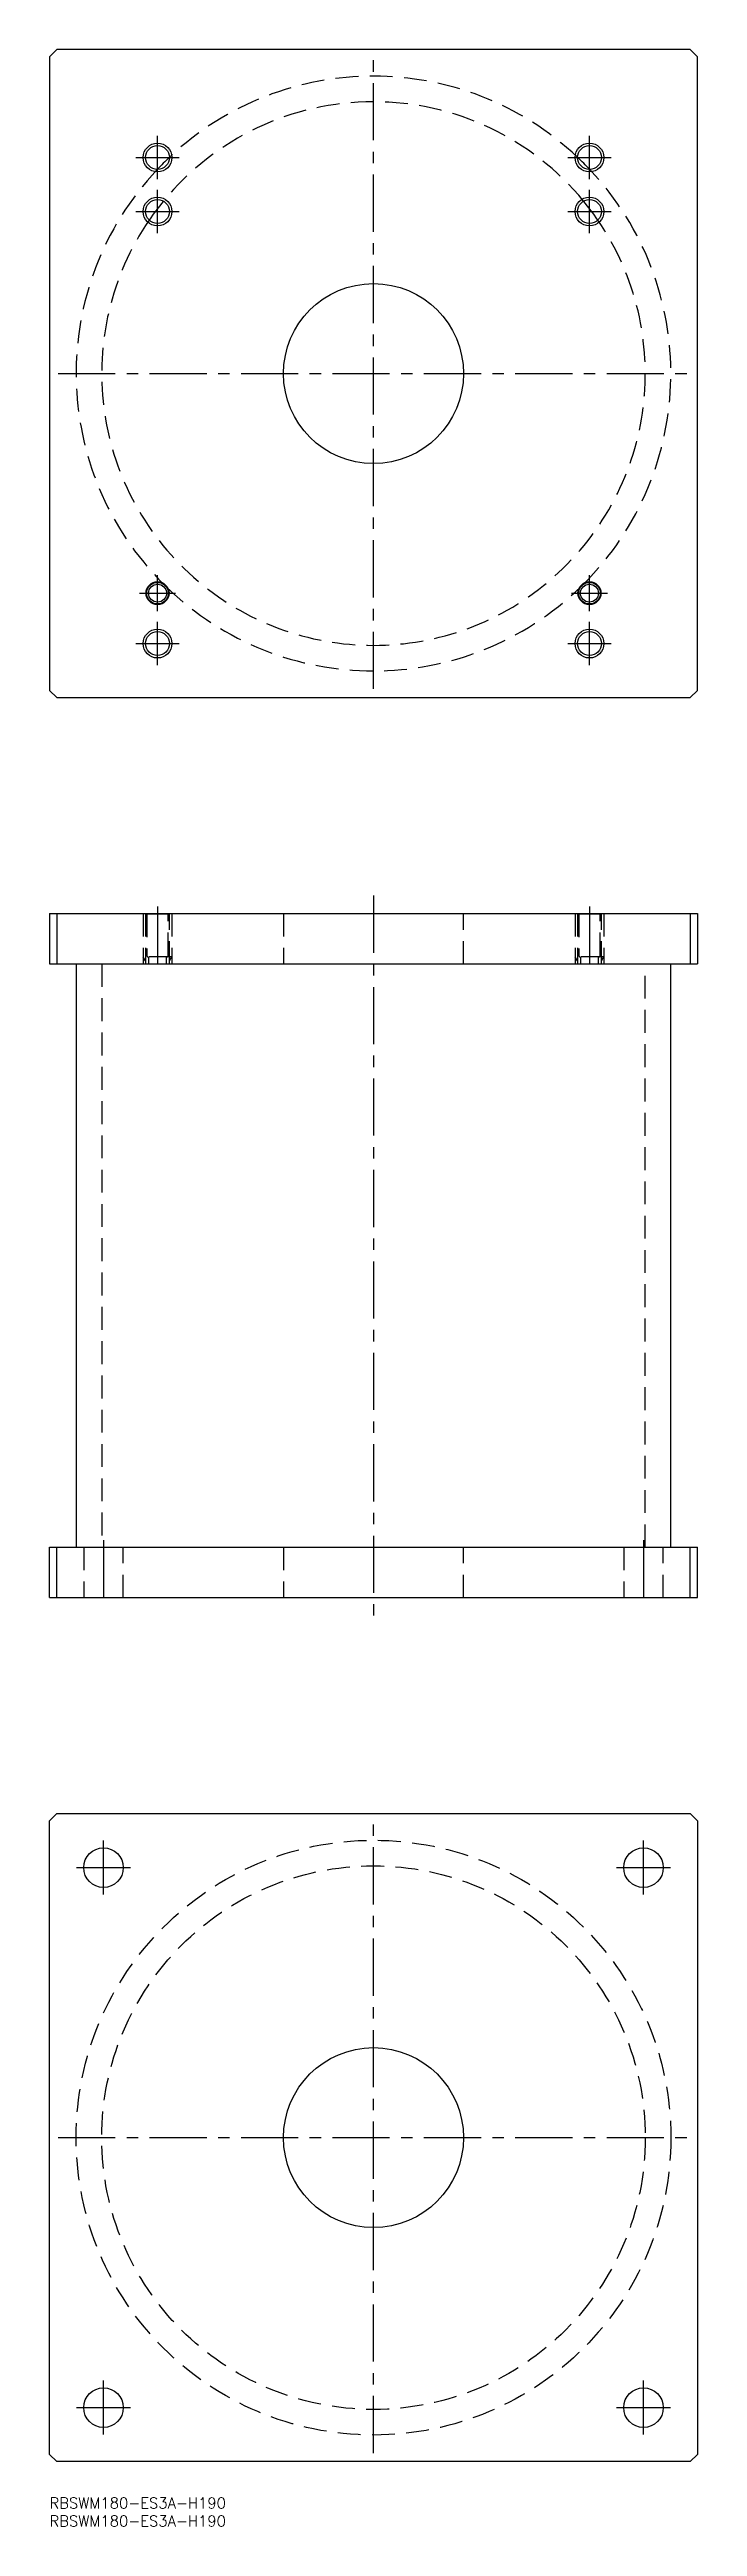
# Model space of a CAD drawing. Extents: x 0 to 180, y -8 to 680.
import ezdxf

# ---------------------------------------------------------------- set-up
doc = ezdxf.new("R2010")
doc.units = 0
doc.header["$LTSCALE"] = 0.5
doc.linetypes.add('CENTER', pattern=[50.8, 31.75, -6.35, 6.35, -6.35])
doc.linetypes.add('DASHED', pattern=[19.05, 12.7, -6.35])
for name, color, linetype in [('MSM_CENTER', 1, 'CENTER'), ('MSM_CONTINUOUS', 7, 'CONTINUOUS'), ('MSM_DASHED', 4, 'DASHED'), ('MSM_NARROW', 5, 'CONTINUOUS'), ('MSM_PART_NUMBER', 7, 'CONTINUOUS')]:
    doc.layers.add(name, color=color, linetype=linetype)
doc.styles.get("Standard").update_dxf_attribs({"font": 'txt.shx', "height": 3, "bigfont": 'bigfont.shx'})

# ---------------------------------------------------------------- blocks, each defined once
blk = doc.blocks.new('*U4')
at = {"layer": 'MSM_PART_NUMBER'}
blk.add_text('RBSWM180-ES3A-H190', height=3, dxfattribs=at).set_placement((0, -3))
blk = doc.blocks.new('*U5')
at = {"layer": 'MSM_PART_NUMBER'}
blk.add_text('RBSWM180-ES3A-H190', height=3, dxfattribs=at).set_placement((0, -8))

msp = doc.modelspace()

# ---------------------------------------------------------------- linework, layer by layer
at = {"layer": 'MSM_CENTER'}
for p, q in [((90, 502.4), (90, 677.6)), ((30, 644), (30, 656)), ((150, 644), (150, 656)), ((24, 650), (36, 650)), ((144, 650), (156, 650)), ((30, 629), (30, 641)), ((150, 629), (150, 641)), ((24, 635), (36, 635)), ((144, 635), (156, 635)), ((2.4, 590), (177.6, 590)), ((30, 524), (30, 534)), ((150, 524), (150, 534)), ((25, 529), (35, 529)), ((145, 529), (155, 529)), ((30, 509), (30, 521)), ((150, 509), (150, 521)), ((24, 515), (36, 515)), ((144, 515), (156, 515)), ((30, 442), (30, 424)), ((90, 445), (90, 245)), ((150, 442), (150, 424)), ((15, 266), (15, 248)), ((165, 266), (165, 248)), ((90, 12.4), (90, 187.6)), ((15, 167.5), (15, 182.5)), ((165, 167.5), (165, 182.5)), ((7.5, 175), (22.5, 175)), ((157.5, 175), (172.5, 175)), ((2.4, 100), (177.6, 100)), ((15, 17.5), (15, 32.5)), ((165, 17.5), (165, 32.5)), ((7.5, 25), (22.5, 25)), ((157.5, 25), (172.5, 25))]:
    msp.add_line(p, q, dxfattribs=at)
at = {"layer": 'MSM_CONTINUOUS'}
for p, q in [((2, 680), (0, 678)), ((0, 678), (0, 502)), ((178, 680), (2, 680)), ((180, 678), (178, 680)), ((180, 502), (180, 678)), ((0, 502), (2, 500)), ((2, 500), (178, 500)), ((178, 500), (180, 502)), ((0, 440), (0, 426)), ((0, 440), (180, 440)), ((2, 440), (2, 426)), ((178, 440), (178, 426)), ((180, 440), (180, 426)), ((0, 426), (180, 426)), ((7.4, 426), (7.4, 264)), ((172.6, 264), (172.6, 426)), ((0, 250), (0, 264)), ((0, 264), (180, 264)), ((2, 250), (2, 264)), ((178, 250), (178, 264)), ((180, 250), (180, 264)), ((0, 250), (180, 250)), ((0, 188), (2, 190)), ((0, 12), (0, 188)), ((2, 190), (178, 190)), ((178, 190), (180, 188)), ((180, 188), (180, 12)), ((2, 10), (0, 12)), ((178, 10), (2, 10)), ((180, 12), (178, 10))]:
    msp.add_line(p, q, dxfattribs=at)
for centre, radius in [((30, 650), 3.32), ((150, 650), 3.32), ((30, 635), 3.32), ((150, 635), 3.32), ((90, 590), 25), ((30, 529), 3.2), ((30, 529), 3), ((30, 529), 2.5), ((150, 529), 3.2), ((150, 529), 3), ((150, 529), 2.5), ((30, 515), 3.32), ((150, 515), 3.32), ((15, 175), 5.5), ((165, 175), 5.5), ((90, 100), 25), ((15, 25), 5.5), ((165, 25), 5.5)]:
    msp.add_circle(centre, radius, dxfattribs=at)
for radius, start, end in [(82.6, 133.32768, 136.67232), (82.6, 43.32768, 46.67232), (75.5, 140.62816, 145.63205), (75.5, 34.36795, 39.37184), (82.6, 225.1527, 225.79431), (82.6, 314.20569, 314.8473)]:
    msp.add_arc((90, 590), radius, start, end, dxfattribs=at)
at = {"layer": 'MSM_DASHED'}
for p, q in [((26, 440), (26, 426)), ((26.68, 440), (26.68, 426)), ((26.8, 440), (27, 439.8)), ((27, 439.8), (27, 428.4)), ((33, 439.8), (27, 439.8)), ((33, 439.8), (33.2, 440)), ((33, 428.4), (33, 439.8)), ((33.32, 426), (33.32, 440)), ((34, 440), (34, 426)), ((65, 440), (65, 426)), ((115, 426), (115, 440)), ((146, 440), (146, 426)), ((146.68, 440), (146.68, 426)), ((146.8, 440), (147, 439.8)), ((147, 439.8), (147, 428.4)), ((153, 439.8), (147, 439.8)), ((153, 439.8), (153.2, 440)), ((153, 428.4), (153, 439.8)), ((153.32, 426), (153.32, 440)), ((154, 440), (154, 426)), ((34, 428), (26, 428)), ((26.68, 426.83), (26, 428)), ((27.5, 428), (27.5, 426)), ((32.5, 426), (32.5, 428)), ((33.32, 426.83), (34, 428)), ((154, 428), (146, 428)), ((146.68, 426.83), (146, 428)), ((147.5, 428), (147.5, 426)), ((152.5, 426), (152.5, 428)), ((153.32, 426.83), (154, 428)), ((14.5, 426), (14.5, 264)), ((165.5, 264), (165.5, 426)), ((9.5, 264), (9.5, 250)), ((20.5, 250), (20.5, 264)), ((65, 264), (65, 250)), ((115, 250), (115, 264)), ((159.5, 264), (159.5, 250)), ((170.5, 250), (170.5, 264))]:
    msp.add_line(p, q, dxfattribs=at)
for radius in [82.6, 75.5]:
    msp.add_circle((90, 100), radius, dxfattribs=at)
for centre, radius, start, end in [((90, 590), 82.6, 46.67232, 133.32768), ((90, 590), 75.5, 39.37184, 140.62816), ((90, 590), 82.6, 136.67232, 225.1527), ((90, 590), 82.6, 314.8473, 43.32768), ((90, 590), 75.5, 145.63205, 34.36795), ((90, 590), 82.6, 225.79431, 314.20569), ((27.4, 428.4), 0.4, 180, 270), ((32.6, 428.4), 0.4, 270, 360), ((147.4, 428.4), 0.4, 180, 270), ((152.6, 428.4), 0.4, 270, 360)]:
    msp.add_arc(centre, radius, start, end, dxfattribs=at)
at = {"layer": 'MSM_NARROW'}
for centre in [(30, 650), (150, 650), (30, 635), (150, 635), (30, 515), (150, 515)]:
    msp.add_circle(centre, 4, dxfattribs=at)

# ---------------------------------------------------------------- block references
at = {"layer": 'MSM_CONTINUOUS'}
for name in ['*U4', '*U5']:
    msp.add_blockref(name, (0, 0), dxfattribs=at)

doc.saveas('drawing.dxf')
